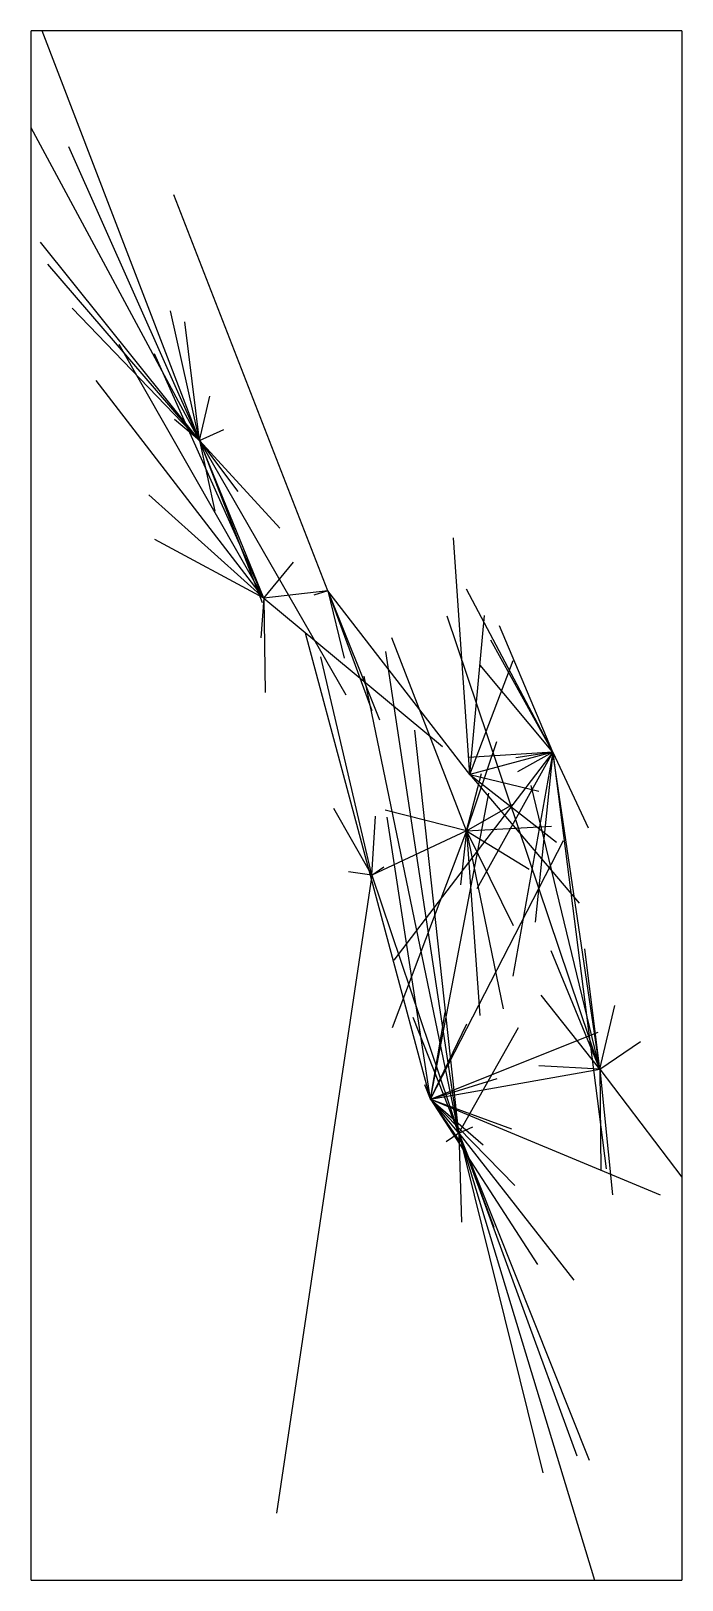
# Model space of a CAD drawing. Extents: x 1265596.5 to 1265604.5, y 5071668.8 to 5071687.9.
import ezdxf

# ---------------------------------------------------------------- set-up
doc = ezdxf.new("R2010")
doc.units = 0
doc.layers.add('BBOX', color=1, linetype='CONTINUOUS')
doc.layers.add('CENTERLINE', color=4, linetype='CONTINUOUS')

msp = doc.modelspace()

# ---------------------------------------------------------------- linework, layer by layer
at = {"layer": 'BBOX'}
for p, q in [((1265596.505, 5071668.791, -43.031), (1265596.505, 5071687.886, -43.031)), ((1265604.523, 5071687.886), (1265596.505, 5071687.886)), ((1265596.505, 5071668.791), (1265596.505, 5071687.886)), ((1265604.523, 5071687.886, -43.031), (1265596.505, 5071687.886, -43.031)), ((1265596.505, 5071687.886), (1265596.505, 5071687.886, -43.031)), ((1265604.523, 5071687.886), (1265604.523, 5071668.791)), ((1265604.523, 5071687.886), (1265604.523, 5071687.886, -43.031)), ((1265604.523, 5071687.886, -43.031), (1265604.523, 5071668.791, -43.031)), ((1265596.505, 5071668.791, -43.031), (1265604.523, 5071668.791, -43.031)), ((1265596.505, 5071668.791, -43.031), (1265596.505, 5071668.791)), ((1265596.505, 5071668.791), (1265604.523, 5071668.791)), ((1265604.523, 5071668.791, -43.031), (1265604.523, 5071668.791))]:
    msp.add_line(p, q, dxfattribs=at)
at = {"layer": 'CENTERLINE'}
for p, q in [((1265598.581, 5071682.837, -37.241), (1265596.711, 5071685.012, -41.674)), ((1265599.374, 5071680.893, -37.26), (1265598.581, 5071682.837, -37.241)), ((1265600.159, 5071680.983, -32.211), (1265599.374, 5071680.893, -37.26)), ((1265601.908, 5071678.719, -32.226), (1265600.159, 5071680.983, -32.211)), ((1265602.237, 5071679.123), (1265601.868, 5071678.025, -0.938)), ((1265602.933, 5071678.994, -24.953), (1265601.908, 5071678.719, -32.226)), ((1265603.51, 5071675.087, -23.153), (1265602.933, 5071678.994, -24.953)), ((1265601.868, 5071678.025, -0.938), (1265600.704, 5071677.48, -9.148)), ((1265600.704, 5071677.48, -9.148), (1265601.773, 5071674.301, -7.84)), ((1265601.424, 5071674.72, -14.468), (1265603.51, 5071675.087, -23.153)), ((1265601.773, 5071674.301, -7.84), (1265601.424, 5071674.72, -14.468))]:
    msp.add_line(p, q, dxfattribs=at)
at = {"layer": 'SPLAY_SHOTS'}
for p, q in [((1265598.581, 5071682.837, -37.241), (1265596.643, 5071687.886, -36.558)), ((1265598.581, 5071682.837, -37.241), (1265596.505, 5071686.693, -39.055)), ((1265598.581, 5071682.837, -37.241), (1265596.97, 5071686.456, -37.63)), ((1265600.159, 5071680.983, -32.211), (1265598.265, 5071685.868, -32.147)), ((1265598.581, 5071682.837, -37.241), (1265596.623, 5071685.282, -41.505)), ((1265598.581, 5071682.837, -37.241), (1265597.014, 5071684.471, -41.553)), ((1265598.581, 5071682.837, -37.241), (1265598.223, 5071684.437, -35.121)), ((1265598.581, 5071682.837, -37.241), (1265598.399, 5071684.299, -33.804)), ((1265599.374, 5071680.893, -37.26), (1265597.59, 5071684.021, -38.977)), ((1265599.374, 5071680.893, -37.26), (1265598.027, 5071683.905, -37.323)), ((1265599.374, 5071680.893, -37.26), (1265597.307, 5071683.578, -40.744)), ((1265598.581, 5071682.837, -37.241), (1265598.709, 5071683.383, -37.242)), ((1265598.581, 5071682.837, -37.241), (1265598.271, 5071683.096, -37.168)), ((1265598.581, 5071682.837, -37.241), (1265598.881, 5071682.972, -37.224)), ((1265598.581, 5071682.837, -37.241), (1265599.569, 5071681.758, -32.764)), ((1265598.581, 5071682.837, -37.241), (1265599.053, 5071682.208, -36.849)), ((1265598.581, 5071682.837, -37.241), (1265598.769, 5071681.965, -36.769)), ((1265598.581, 5071682.837, -37.241), (1265600.383, 5071679.702, -34.302)), ((1265598.581, 5071682.837, -37.241), (1265599.351, 5071680.841, -37.215)), ((1265599.374, 5071680.893, -37.26), (1265597.957, 5071682.169, -40.787)), ((1265599.374, 5071680.893, -37.26), (1265598.032, 5071681.619, -43.031)), ((1265601.908, 5071678.719, -32.226), (1265601.71, 5071681.636, -27.925)), ((1265599.374, 5071680.893, -37.26), (1265599.736, 5071681.339, -36.417)), ((1265599.374, 5071680.893, -37.26), (1265599.334, 5071680.405, -37.254)), ((1265599.374, 5071680.893, -37.26), (1265601.574, 5071679.066, -37.264)), ((1265599.374, 5071680.893, -37.26), (1265599.388, 5071679.733, -40.102)), ((1265600.159, 5071680.983, -32.211), (1265599.99, 5071680.93, -35.496)), ((1265600.159, 5071680.983, -32.211), (1265600.361, 5071680.155, -33.774)), ((1265600.159, 5071680.983, -32.211), (1265600.701, 5071679.509, -33.59)), ((1265600.159, 5071680.983, -32.211), (1265600.797, 5071679.395, -32.391)), ((1265602.933, 5071678.994, -24.953), (1265601.868, 5071681.006, -29.326)), ((1265603.51, 5071675.087, -23.153), (1265601.631, 5071680.672, -25.113)), ((1265601.908, 5071678.719, -32.226), (1265602.09, 5071680.681, -27.63)), ((1265602.933, 5071678.994, -24.953), (1265602.277, 5071680.555, -26.435)), ((1265601.424, 5071674.72, -14.468), (1265599.886, 5071680.464, -14.988)), ((1265601.868, 5071678.025, -0.938), (1265600.949, 5071680.406, -6.079)), ((1265602.933, 5071678.994, -24.953), (1265602.167, 5071680.376, -25.43)), ((1265600.704, 5071677.48, -9.148), (1265600.073, 5071680.171, -7.906)), ((1265601.773, 5071674.301, -7.84), (1265600.876, 5071680.236, -4.499)), ((1265601.908, 5071678.719, -32.226), (1265602.445, 5071680.125, -26.49)), ((1265601.773, 5071674.301, -7.84), (1265600.608, 5071679.931, -7.001)), ((1265602.933, 5071678.994, -24.953), (1265602.039, 5071680.067, -25.043)), ((1265601.773, 5071674.301, -7.84), (1265601.234, 5071679.267, -3.436)), ((1265602.933, 5071678.994, -24.953), (1265600.972, 5071676.43, -18.618)), ((1265602.933, 5071678.994, -24.953), (1265601.893, 5071678.93, -33.56)), ((1265602.933, 5071678.994, -24.953), (1265601.997, 5071677.313, -24.798)), ((1265602.933, 5071678.994, -24.953), (1265602.441, 5071676.235, -20.621)), ((1265602.933, 5071678.994, -24.953), (1265602.478, 5071678.928, -24.939)), ((1265602.933, 5071678.994, -24.953), (1265602.495, 5071678.752, -24.951)), ((1265602.933, 5071678.994, -24.953), (1265602.716, 5071676.9, -24.517)), ((1265602.933, 5071678.994, -24.953), (1265603.369, 5071678.064, -24.532)), ((1265602.933, 5071678.994, -24.953), (1265603.59, 5071673.861, -22.54)), ((1265601.868, 5071678.025, -0.938), (1265602.052, 5071678.733, -0.732)), ((1265601.908, 5071678.719, -32.226), (1265602.76, 5071678.515, -27.497)), ((1265601.908, 5071678.719, -32.226), (1265602.976, 5071677.885, -27.903)), ((1265601.908, 5071678.719, -32.226), (1265603.258, 5071677.133, -27.879)), ((1265601.424, 5071674.72, -14.468), (1265602.144, 5071678.492, -21.599)), ((1265603.51, 5071675.087, -23.153), (1265602.664, 5071678.583, -23.885)), ((1265600.704, 5071677.48, -9.148), (1265600.234, 5071678.303, -8.609)), ((1265601.868, 5071678.025, -0.938), (1265600.866, 5071678.281, -9.485)), ((1265601.868, 5071678.025, -0.938), (1265602.434, 5071678.352, -0.715)), ((1265600.704, 5071677.48, -9.148), (1265600.748, 5071678.205, -8.864)), ((1265601.424, 5071674.72, -14.468), (1265600.893, 5071678.193, -14.974)), ((1265601.868, 5071678.025, -0.938), (1265600.955, 5071675.596, -9.754)), ((1265601.868, 5071678.025, -0.938), (1265601.796, 5071677.361, -0.993)), ((1265601.868, 5071678.025, -0.938), (1265602.917, 5071678.084, -0.646)), ((1265601.868, 5071678.025, -0.938), (1265602.035, 5071675.748, -4.605)), ((1265601.868, 5071678.025, -0.938), (1265602.322, 5071675.832, -2.601)), ((1265601.868, 5071678.025, -0.938), (1265602.64, 5071677.553, -0.773)), ((1265601.868, 5071678.025, -0.938), (1265602.444, 5071676.858, -0.718)), ((1265601.424, 5071674.72, -14.468), (1265603.063, 5071677.907, -23.567)), ((1265600.704, 5071677.48, -9.148), (1265599.528, 5071669.617, -7.4)), ((1265600.704, 5071677.48, -9.148), (1265600.415, 5071677.521, -9.077)), ((1265600.704, 5071677.48, -9.148), (1265600.849, 5071677.581, -9.116)), ((1265603.51, 5071675.087, -23.153), (1265602.911, 5071676.546, -23.672)), ((1265603.51, 5071675.087, -23.153), (1265603.325, 5071676.573, -23.345)), ((1265603.51, 5071675.087, -23.153), (1265602.789, 5071676, -23.405)), ((1265601.424, 5071674.72, -14.468), (1265601.605, 5071675.785, -9.863)), ((1265603.51, 5071675.087, -23.153), (1265603.694, 5071675.875, -23.187)), ((1265601.773, 5071674.301, -7.84), (1265601.212, 5071675.725, -9.57)), ((1265601.424, 5071674.72, -14.468), (1265601.872, 5071675.649, -14.598)), ((1265601.424, 5071674.72, -14.468), (1265603.492, 5071675.546, -23.888)), ((1265601.773, 5071674.301, -7.84), (1265602.508, 5071675.6, -3.047)), ((1265603.51, 5071675.087, -23.153), (1265604.01, 5071675.43, -23.027)), ((1265601.424, 5071674.72, -14.468), (1265602.246, 5071674.974, -14.447)), ((1265603.51, 5071675.087, -23.153), (1265602.761, 5071675.129, -23.187)), ((1265603.51, 5071675.087, -23.153), (1265603.525, 5071673.841, -22.907)), ((1265603.51, 5071675.087, -23.153), (1265603.669, 5071673.54, -22.699)), ((1265603.51, 5071675.087, -23.153), (1265604.523, 5071673.756, -22.606)), ((1265601.424, 5071674.72, -14.468), (1265601.355, 5071674.896, -14.479)), ((1265601.424, 5071674.72, -14.468), (1265601.426, 5071674.74, -14.269)), ((1265601.424, 5071674.72, -14.468), (1265601.789, 5071674.189, -6.473)), ((1265601.424, 5071674.72, -14.468), (1265602.076, 5071674.157, -10.04)), ((1265601.424, 5071674.72, -14.468), (1265604.254, 5071673.541, -22.288)), ((1265601.424, 5071674.72, -14.468), (1265602.744, 5071672.679, -14.476)), ((1265601.424, 5071674.72, -14.468), (1265602.464, 5071673.654, -14.392)), ((1265601.424, 5071674.72, -14.468), (1265602.423, 5071674.352, -14.282)), ((1265601.773, 5071674.301, -7.84), (1265601.731, 5071674.469, -7.959)), ((1265601.773, 5071674.301, -7.84), (1265601.619, 5071674.192, -7.819)), ((1265601.773, 5071674.301, -7.84), (1265601.945, 5071674.379, -7.857)), ((1265601.773, 5071674.301, -7.84), (1265602.205, 5071673.14, -7.413)), ((1265601.773, 5071674.301, -7.84), (1265601.807, 5071673.203, -7.622)), ((1265601.773, 5071674.301, -7.84), (1265603.189, 5071672.488, -3.165)), ((1265601.773, 5071674.301, -7.84), (1265603.378, 5071670.268, -3.329)), ((1265601.773, 5071674.301, -7.84), (1265603.229, 5071670.321, -5.056)), ((1265601.773, 5071674.301, -7.84), (1265602.809, 5071670.114, -7.591)), ((1265601.773, 5071674.301, -7.84), (1265603.446, 5071668.791, -6.265))]:
    msp.add_line(p, q, dxfattribs=at)

doc.saveas('drawing.dxf')
